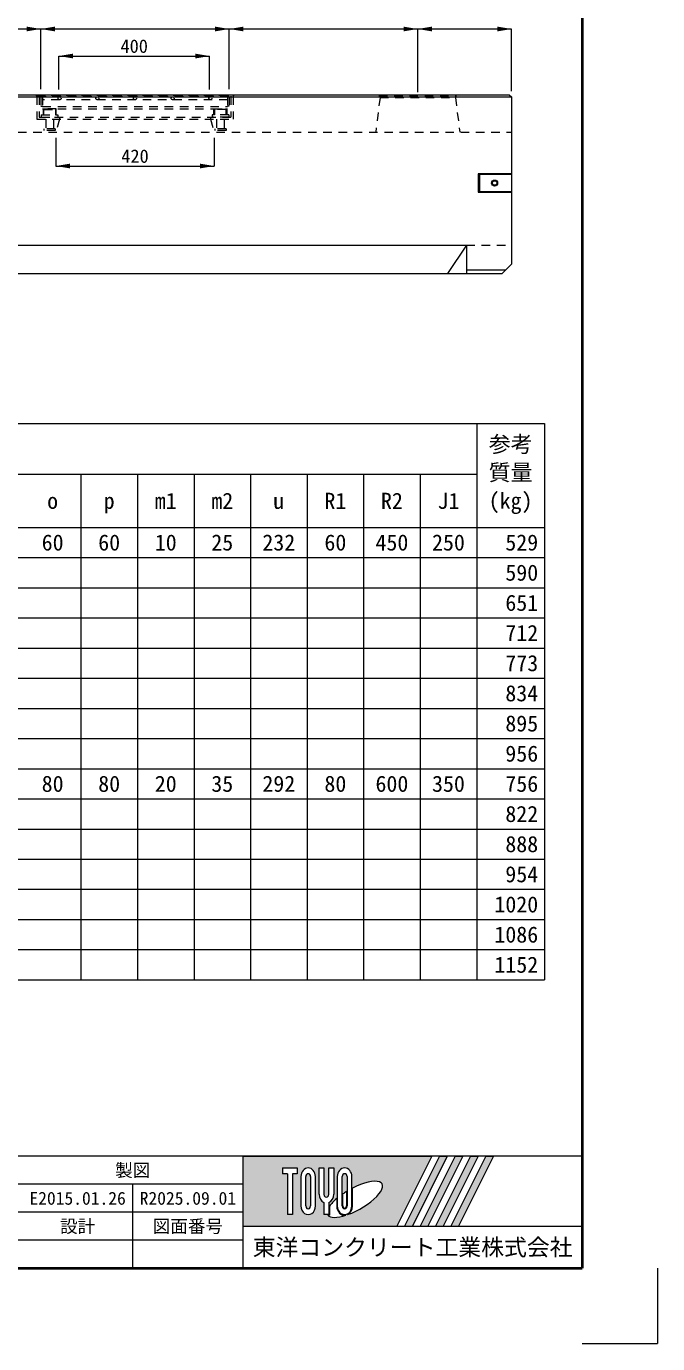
# Model space of a CAD drawing. Units: millimetres at full size. Extents: x 63886 to 97934, y 3628 to 26930.
# Drawn here: x 85492 to 87166, y 17957 to 21451 of the extents above; entities that cross this region are included whole.
import ezdxf
from ezdxf.enums import TextEntityAlignment as Align

# ---------------------------------------------------------------- set-up
doc = ezdxf.new("R2010")
doc.units = ezdxf.units.MM
doc.header["$LTSCALE"] = 30
doc.linetypes.add('USER1', pattern=[1.35, 0.75, -0.6])
for name, color, linetype, lineweight in [('Defpoints_3', 8, 'Continuous', 0), ('インサート', 3, 'USER1', 5), ('グレーチング', 7, 'Continuous', 5), ('受枠', 3, 'USER1', 5), ('図枠', 7, 'Continuous', 13), ('寸法線', 7, 'Continuous', 9), ('寸法表', 7, 'Continuous', 13), ('本体', 2, 'Continuous', 5), ('補助線', 8, 'Continuous', 13)]:
    doc.layers.add(name, color=color, linetype=linetype, lineweight=lineweight)
doc.styles.add('ＭＳ ゴシック', font='')
doc.styles.get('ＭＳ ゴシック').set_extended_font_data('MS Gothic')

# ---------------------------------------------------------------- blocks, each defined once
blk = doc.blocks.new('filled_arrow')
at = {"color": 0, "linetype": 'Continuous', "lineweight": -2}
blk.add_solid([(7.5, 1.25), (0, 0), (7.5, -1.25)], dxfattribs=at)

msp = doc.modelspace()

# ---------------------------------------------------------------- hatches: boundary and pattern name
at = {"layer": '図枠'}
h = msp.add_hatch(color=256, dxfattribs=at)
h.paths.add_polyline_path([(86066.46, 18453.97), (86066.46, 18268.34), (86474.83, 18268.34), (86567.65, 18453.97)])
edge = h.paths.add_edge_path(flags=16)
edge.add_ellipse((86362.96, 18339.7), major_axis=(72.73, 40.71), ratio=0.3471473, start_angle=-144.31122, end_angle=72.1899, ccw=False)
edge.add_ellipse((86336.03, 18322.12), major_axis=(0, 24.75), ratio=0.8463542, start_angle=-160.70346, end_angle=-90)
edge.add_line((86356.98, 18322.12), (86356.98, 18369.3))
edge = h.paths.add_edge_path(flags=16)
edge.add_ellipse((86336.03, 18400.18), major_axis=(0, 22.85), ratio=0.8463541, start_angle=-90, end_angle=90, ccw=False)
edge.add_line((86355.37, 18400.18), (86355.37, 18322.12))
edge.add_ellipse((86336.03, 18322.12), major_axis=(0, 22.85), ratio=0.8463541, start_angle=90, end_angle=-90, ccw=False)
edge.add_line((86316.69, 18322.12), (86316.69, 18400.18))
edge = h.paths.add_edge_path(flags=16)
edge.add_line((86342.47, 18400.18), (86342.47, 18322.12))
edge.add_ellipse((86336.03, 18322.12), major_axis=(0, 7.62), ratio=0.8463541, start_angle=90, end_angle=-90, ccw=False)
edge.add_line((86329.58, 18322.12), (86329.58, 18400.18))
edge.add_ellipse((86336.03, 18400.18), major_axis=(0, 7.62), ratio=0.8463541, start_angle=-90, end_angle=90, ccw=False)
edge = h.paths.add_edge_path(flags=16)
edge.add_line((86340.86, 18360.28), (86340.86, 18322.12))
edge.add_ellipse((86336.03, 18322.12), major_axis=(0, 5.71), ratio=0.8463542, start_angle=90, end_angle=-90, ccw=False)
edge.add_line((86331.2, 18322.12), (86331.2, 18354.04))
edge.add_ellipse((86362.96, 18339.7), major_axis=(72.73, 40.71), ratio=0.3471473, start_angle=107.79174, end_angle=126.47132, ccw=False)
edge = h.paths.add_edge_path(flags=16)
edge.add_line((86307.03, 18423.03), (86307.03, 18353.06))
edge.add_ellipse((86287.69, 18353.06), major_axis=(0, 22.85), ratio=0.8463541, start_angle=-163.34117, end_angle=-90, ccw=False)
edge.add_line((86294.13, 18331.52), (86294.13, 18299.28))
edge.add_line((86294.13, 18299.28), (86281.24, 18299.28))
edge.add_line((86281.24, 18299.28), (86281.24, 18331.52))
edge.add_ellipse((86287.69, 18353.06), major_axis=(0, 22.85), ratio=0.8463541, start_angle=90, end_angle=163.34117, ccw=False)
edge.add_line((86268.35, 18353.06), (86268.35, 18423.03))
edge.add_line((86268.35, 18423.03), (86281.24, 18423.03))
edge.add_line((86281.24, 18423.03), (86281.24, 18353.06))
edge.add_ellipse((86287.69, 18353.06), major_axis=(0, 7.62), ratio=0.8463541, start_angle=90, end_angle=-90)
edge.add_line((86294.13, 18353.06), (86294.13, 18423.03))
edge.add_line((86294.13, 18423.03), (86307.03, 18423.03))
edge = h.paths.add_edge_path(flags=16)
edge.add_line((86315.08, 18341.83), (86315.08, 18322.12))
edge.add_ellipse((86336.03, 18322.12), major_axis=(0, 24.75), ratio=0.8463542, start_angle=90, end_angle=-171.54427)
edge.add_ellipse((86362.96, 18339.7), major_axis=(72.73, 40.71), ratio=0.3471473, start_angle=-178.64954, end_angle=-148.29244, ccw=False)
edge.add_line((86291.36, 18297.37), (86295.75, 18297.37))
edge.add_line((86295.75, 18297.37), (86295.75, 18321.51))
edge.add_ellipse((86362.96, 18339.7), major_axis=(72.73, 40.71), ratio=0.3471473, start_angle=148.21912, end_angle=165.90812, ccw=False)
edge = h.paths.add_edge_path(flags=16)
edge.add_ellipse((86239.35, 18400.18), major_axis=(0, 22.85), ratio=0.8463541, start_angle=-90, end_angle=90, ccw=False)
edge.add_line((86258.69, 18400.18), (86258.69, 18322.12))
edge.add_ellipse((86239.35, 18322.12), major_axis=(0, 22.85), ratio=0.8463541, start_angle=90, end_angle=-90, ccw=False)
edge.add_line((86220.01, 18322.12), (86220.01, 18400.18))
edge = h.paths.add_edge_path(flags=16)
edge.add_line((86245.8, 18400.18), (86245.8, 18322.12))
edge.add_ellipse((86239.35, 18322.12), major_axis=(0, 7.62), ratio=0.8463541, start_angle=90, end_angle=-90, ccw=False)
edge.add_line((86232.9, 18322.12), (86232.9, 18400.18))
edge.add_ellipse((86239.35, 18400.18), major_axis=(0, 7.62), ratio=0.8463541, start_angle=-90, end_angle=90, ccw=False)
h.paths.add_polyline_path([(86210.35, 18423.03), (86210.35, 18407.8), (86197.46, 18407.8), (86197.46, 18299.28), (86184.56, 18299.28), (86184.56, 18407.8), (86171.67, 18407.8), (86171.67, 18423.03)], flags=16)
for points in [[(86495.25, 18268.34), (86515.67, 18268.34), (86608.48, 18453.97), (86588.06, 18453.97)], [(86649.32, 18453.97), (86628.9, 18453.97), (86536.09, 18268.34), (86556.51, 18268.34)], [(86690.16, 18453.97), (86669.74, 18453.97), (86576.93, 18268.34), (86597.35, 18268.34)], [(86731, 18453.97), (86710.58, 18453.97), (86617.76, 18268.34), (86638.18, 18268.34)]]:
    msp.add_hatch(color=256, dxfattribs=at).paths.add_polyline_path(points)

# ---------------------------------------------------------------- linework, layer by layer
at = {"layer": 'Defpoints_3'}
for p, q in [((84286.46, 20042.14), (86686.46, 20042.14)), ((84286.46, 19962.14), (86686.46, 19962.14)), ((84286.46, 19882.14), (86686.46, 19882.14)), ((84286.46, 19802.14), (86686.46, 19802.14)), ((84286.46, 19722.14), (86686.46, 19722.14)), ((84286.46, 19642.14), (86686.46, 19642.14)), ((84286.46, 19562.14), (86686.46, 19562.14)), ((84286.46, 19402.14), (86686.46, 19402.14)), ((84286.46, 19322.14), (86686.46, 19322.14)), ((84286.46, 19242.14), (86686.46, 19242.14)), ((84286.46, 19162.14), (86686.46, 19162.14)), ((84286.46, 19082.14), (86686.46, 19082.14)), ((84286.46, 19002.14), (86686.46, 19002.14))]:
    msp.add_line(p, q, dxfattribs=at)
at = {"layer": 'Defpoints_3', "color": 7, "lineweight": 13}
for p in [(87166.46, 18156.97), (86966.46, 17956.97)]:
    msp.add_line(p, (87166.46, 17956.97), dxfattribs=at)
at = {"layer": 'インサート'}
for p, q in [((85538.45, 21179.69), (85538.45, 21174.69)), ((85568.45, 21179.69), (85538.45, 21179.69)), ((85543.45, 21204.69), (85543.45, 21179.69)), ((85563.45, 21204.69), (85563.45, 21179.69)), ((85568.45, 21179.69), (85568.45, 21174.69)), ((85991.45, 21179.69), (85991.45, 21174.69)), ((86021.45, 21179.69), (85991.45, 21179.69)), ((85996.45, 21204.69), (85996.45, 21179.69)), ((86016.45, 21204.69), (86016.45, 21179.69)), ((86021.45, 21179.69), (86021.45, 21174.69)), ((85568.45, 21174.69), (85538.45, 21174.69)), ((86021.45, 21174.69), (85991.45, 21174.69))]:
    msp.add_line(p, q, dxfattribs=at)
at = {"layer": 'インサート', "linetype": 'Continuous'}
for radius in [8, 6]:
    msp.add_circle((86733.95, 21035.69), radius, dxfattribs=at)
at = {"layer": 'グレーチング', "linetype": 'USER1'}
for p, q in [((85529.95, 21264.69), (85529.95, 21239.69)), ((86029.95, 21264.69), (85529.95, 21264.69)), ((85534.45, 21264.69), (85534.45, 21232.69)), ((86025.45, 21256.69), (85534.45, 21256.69)), ((86025.45, 21264.69), (86025.45, 21232.69)), ((86029.95, 21264.69), (86029.95, 21239.69)), ((85529.95, 21239.69), (85534.45, 21239.69)), ((85534.45, 21238.69), (86025.45, 21238.69)), ((85534.45, 21232.69), (86025.45, 21232.69)), ((86029.95, 21239.69), (86025.45, 21239.69))]:
    msp.add_line(p, q, dxfattribs=at)
for centre in [(85579.95, 21260.69), (85679.95, 21260.69), (85779.95, 21260.69), (85879.95, 21260.69), (85979.95, 21260.69)]:
    msp.add_circle(centre, 4, dxfattribs=at)
at = {"layer": '受枠', "lineweight": 9}
for p, q in [((85519.95, 21265.69), (85519.95, 21204.69)), ((85519.95, 21265.69), (86039.95, 21265.69)), ((85525.95, 21265.69), (85525.95, 21210.69)), ((86033.95, 21265.69), (86033.95, 21210.69)), ((86039.95, 21265.69), (86039.95, 21204.69)), ((85525.95, 21210.69), (86033.95, 21210.69)), ((85579.95, 21210.69), (85579.95, 21204.69)), ((85979.95, 21210.69), (85979.95, 21204.69)), ((85519.95, 21204.69), (86039.95, 21204.69))]:
    msp.add_line(p, q, dxfattribs=at)
at = {"layer": '受枠'}
for p, q in [((85531.45, 21216.69), (85575.45, 21216.69)), ((85531.45, 21216.69), (85531.45, 21210.69)), ((85531.45, 21210.69), (85575.45, 21210.69)), ((85535.95, 21232.69), (85535.95, 21216.69)), ((85570.95, 21232.69), (85535.95, 21232.69)), ((85570.95, 21232.69), (85535.95, 21232.69)), ((85535.95, 21216.69), (85538.25, 21216.69)), ((85538.25, 21216.69), (85538.25, 21230.39)), ((85538.25, 21230.39), (85568.65, 21230.39)), ((85568.65, 21230.39), (85568.65, 21216.69)), ((85568.65, 21216.69), (85570.95, 21216.69)), ((85570.95, 21216.69), (85570.95, 21232.69)), ((85575.45, 21216.69), (85575.45, 21210.69)), ((86028.45, 21216.69), (85984.45, 21216.69)), ((85984.45, 21216.69), (85984.45, 21210.69)), ((86028.45, 21210.69), (85984.45, 21210.69)), ((85988.95, 21216.69), (85988.95, 21232.69)), ((85988.95, 21232.69), (86023.95, 21232.69)), ((85988.95, 21232.69), (86023.95, 21232.69)), ((85991.25, 21216.69), (85988.95, 21216.69)), ((85991.25, 21230.39), (85991.25, 21216.69)), ((86021.65, 21230.39), (85991.25, 21230.39)), ((86021.65, 21216.69), (86021.65, 21230.39)), ((86023.95, 21216.69), (86021.65, 21216.69)), ((86023.95, 21232.69), (86023.95, 21216.69)), ((86028.45, 21216.69), (86028.45, 21210.69))]:
    msp.add_line(p, q, dxfattribs=at)
at = {"layer": '図枠', "lineweight": 40}
for p in [(86966.46, 23696.97), (83366.46, 18156.97)]:
    msp.add_line(p, (86966.46, 18156.97), dxfattribs=at)
at = {"layer": '図枠'}
for p, q in [((86966.46, 18453.97), (83366.46, 18453.97)), ((86066.46, 18156.97), (86066.46, 18453.97)), ((86066.46, 18379.72), (85188.96, 18379.72)), ((85773.96, 18156.97), (85773.96, 18379.72)), ((86066.46, 18305.47), (83366.46, 18305.47)), ((86066.46, 18231.22), (85188.96, 18231.22))]:
    msp.add_line(p, q, dxfattribs=at)
at = {"layer": '図枠', "lineweight": 5}
for p, q in [((86066.46, 18453.97), (86567.65, 18453.97)), ((86567.65, 18453.97), (86474.83, 18268.34)), ((86588.06, 18453.97), (86495.25, 18268.34)), ((86608.48, 18453.97), (86515.67, 18268.34)), ((86628.9, 18453.97), (86536.09, 18268.34)), ((86649.32, 18453.97), (86556.51, 18268.34)), ((86669.74, 18453.97), (86576.93, 18268.34)), ((86588.06, 18453.97), (86608.48, 18453.97)), ((86690.16, 18453.97), (86597.35, 18268.34)), ((86710.58, 18453.97), (86617.76, 18268.34)), ((86628.9, 18453.97), (86649.32, 18453.97)), ((86731, 18453.97), (86638.18, 18268.34)), ((86669.74, 18453.97), (86690.16, 18453.97)), ((86710.58, 18453.97), (86731, 18453.97)), ((86171.67, 18423.03), (86171.67, 18407.8)), ((86171.67, 18423.03), (86210.35, 18423.03)), ((86210.35, 18423.03), (86210.35, 18407.8)), ((86268.35, 18423.03), (86281.24, 18423.03)), ((86268.35, 18353.06), (86268.35, 18423.03)), ((86281.24, 18423.03), (86281.24, 18353.06)), ((86294.13, 18423.03), (86307.03, 18423.03)), ((86294.13, 18353.06), (86294.13, 18423.03)), ((86307.03, 18423.03), (86307.03, 18353.06)), ((86184.56, 18407.8), (86171.67, 18407.8)), ((86184.56, 18407.8), (86184.56, 18299.28)), ((86197.46, 18407.8), (86197.46, 18299.28)), ((86210.35, 18407.8), (86197.46, 18407.8)), ((86220.01, 18400.18), (86220.01, 18322.12)), ((86232.9, 18322.12), (86232.9, 18400.18)), ((86245.8, 18400.18), (86245.8, 18322.12)), ((86258.69, 18322.12), (86258.69, 18400.18)), ((86316.69, 18400.18), (86316.69, 18322.12)), ((86329.58, 18322.12), (86329.58, 18400.18)), ((86342.47, 18400.18), (86342.47, 18322.12)), ((86355.37, 18322.12), (86355.37, 18400.18)), ((86331.2, 18322.12), (86331.2, 18354.04)), ((86340.86, 18360.28), (86340.86, 18322.12)), ((86356.98, 18322.12), (86356.98, 18369.3)), ((86281.24, 18331.52), (86281.24, 18299.28)), ((86294.13, 18331.52), (86294.13, 18299.28)), ((86295.75, 18321.51), (86295.75, 18297.37)), ((86315.08, 18341.83), (86315.08, 18322.12)), ((86197.46, 18299.28), (86184.56, 18299.28)), ((86294.13, 18299.28), (86281.24, 18299.28)), ((86291.36, 18297.37), (86295.75, 18297.37)), ((86066.46, 18268.34), (86474.83, 18268.34)), ((86495.25, 18268.34), (86515.67, 18268.34)), ((86536.09, 18268.34), (86556.51, 18268.34)), ((86576.93, 18268.34), (86597.35, 18268.34)), ((86617.76, 18268.34), (86638.18, 18268.34))]:
    msp.add_line(p, q, dxfattribs=at)
for centre, major_axis, ratio, start_param, end_param in [((86239.35, 18400.18), (0, 22.85), 0.846354, 4.712389, 7.8539816), ((86336.03, 18400.18), (0, 22.85), 0.846354, 4.712389, 7.8539816), ((86239.35, 18400.18), (0, 7.62), 0.846354, 4.712389, 7.8539816), ((86336.03, 18400.18), (0, 7.62), 0.846354, 4.712389, 7.8539816), ((86362.96, 18339.7), (72.73, 40.71), 0.347147, 4.2621853, 7.7429163), ((86287.69, 18353.06), (0, 22.85), 0.846354, 1.5707963, 2.8017557), ((86287.69, 18353.06), (0, 7.62), 0.846354, 1.5707963, 4.712389), ((86287.69, 18353.06), (0, 22.85), 0.846354, 3.4814296, 4.712389), ((86362.96, 18339.7), (72.73, 40.71), 0.347147, 1.6817405, 1.8219833), ((86239.35, 18322.12), (0, 22.85), 0.846354, 1.5707963, 4.712389), ((86239.35, 18322.12), (0, 7.62), 0.846354, 1.5707963, 4.712389), ((86362.96, 18339.7), (72.73, 40.71), 0.347147, 2.0815197, 2.5155126), ((86336.03, 18322.12), (0, 24.75), 0.846354, 1.5707963, 3.3154679), ((86336.03, 18322.12), (0, 22.85), 0.846354, 1.5707963, 4.712389), ((86336.03, 18322.12), (0, 7.62), 0.846354, 1.5707963, 4.712389), ((86336.03, 18322.12), (0, 5.71), 0.846354, 1.5707963, 4.712389), ((86336.03, 18322.12), (0, 24.75), 0.846354, 3.5338438, 4.712389), ((86362.96, 18339.7), (72.73, 40.71), 0.347147, 3.2093975, 4.2004451)]:
    msp.add_ellipse(centre, major_axis=major_axis, ratio=ratio, start_param=start_param, end_param=end_param, dxfattribs=at)
at = {"layer": '寸法線'}
for p, q in [((85029.96, 21444.27), (85529.96, 21444.27)), ((85529.96, 21444.27), (86029.95, 21444.27)), ((85529.96, 21284.99), (85529.96, 21444.27)), ((85529.96, 21284.99), (85529.96, 21444.27)), ((86029.95, 21284.99), (86029.95, 21444.27)), ((86029.95, 21444.27), (86529.95, 21444.27)), ((86029.95, 21284.99), (86029.95, 21444.27)), ((86529.95, 21284.99), (86529.95, 21444.27)), ((86778.95, 21444.22), (86529.95, 21444.22)), ((86529.95, 21277.08), (86529.95, 21444.22)), ((86778.95, 21278.99), (86778.95, 21444.22)), ((85577.87, 21372.52), (85977.87, 21372.52)), ((85577.87, 21283.57), (85577.87, 21372.52)), ((85977.87, 21283.57), (85977.87, 21372.52)), ((85569.95, 21155.69), (85569.95, 21080.79)), ((85989.95, 21155.69), (85989.95, 21080.79)), ((85569.95, 21080.79), (85989.95, 21080.79))]:
    msp.add_line(p, q, dxfattribs=at)
at = {"layer": '寸法表'}
for p, q in [((83466.46, 20398.21), (86866.46, 20398.21)), ((86686.46, 20398.21), (86686.46, 18922.14)), ((86866.46, 20398.21), (86866.46, 18922.14)), ((83806.46, 20263.21), (86686.46, 20263.21)), ((85636.46, 20263.21), (85636.46, 18922.14)), ((85786.46, 20263.21), (85786.46, 18922.14)), ((85936.46, 20263.21), (85936.46, 18922.14)), ((86086.46, 20263.21), (86086.46, 18922.14)), ((86236.46, 20263.21), (86236.46, 18922.14)), ((86386.46, 20263.21), (86386.46, 18922.14)), ((86536.46, 20263.21), (86536.46, 18922.14)), ((83466.46, 20122.14), (86866.46, 20122.14)), ((86686.46, 20042.14), (86866.46, 20042.14)), ((86686.46, 19962.14), (86866.46, 19962.14)), ((86686.46, 19882.14), (86866.46, 19882.14)), ((86686.46, 19802.14), (86866.46, 19802.14)), ((86686.46, 19722.14), (86866.46, 19722.14)), ((86686.46, 19642.14), (86866.46, 19642.14)), ((86686.46, 19562.14), (86866.46, 19562.14)), ((83466.46, 19482.14), (86866.46, 19482.14)), ((86686.46, 19402.14), (86866.46, 19402.14)), ((86686.46, 19322.14), (86866.46, 19322.14)), ((86686.46, 19242.14), (86866.46, 19242.14)), ((86686.46, 19162.14), (86866.46, 19162.14)), ((86686.46, 19082.14), (86866.46, 19082.14)), ((86686.46, 19002.14), (86866.46, 19002.14)), ((83466.46, 18922.14), (86866.46, 18922.14))]:
    msp.add_line(p, q, dxfattribs=at)
at = {"layer": '本体', "color": 7}
msp.add_line((84780.96, 21263.99), (86778.95, 21263.99), dxfattribs=at)
at = {"layer": '本体', "lineweight": 20}
for p, q in [((84786.96, 21269.99), (86772.94, 21269.99)), ((86772.94, 21269.99), (86778.94, 21263.99)), ((86778.94, 21263.99), (86778.94, 20820.69)), ((84805.96, 20795.68), (86753.95, 20795.68)), ((86753.95, 20795.68), (86778.94, 20820.69))]:
    msp.add_line(p, q, dxfattribs=at)
at = {"layer": '本体', "color": 7, "linetype": 'USER1'}
for p, q in [((85516.72, 21268.92), (86043.19, 21268.92)), ((85519.95, 21265.69), (85516.72, 21268.92)), ((86039.95, 21265.69), (86043.19, 21268.92))]:
    msp.add_line(p, q, dxfattribs=at)
at = {"layer": '本体', "color": 7, "linetype": 'USER1', "lineweight": 9}
for p, q in [((86429.95, 21262.84), (86418.53, 21170.69)), ((86427.13, 21265.9), (86429.95, 21262.84)), ((86427.13, 21265.9), (86632.77, 21265.9)), ((86429.95, 21262.84), (86629.95, 21262.84)), ((86632.77, 21265.9), (86629.95, 21262.84)), ((86629.95, 21262.84), (86641.36, 21170.69)), ((85579.95, 21204.69), (85569.95, 21170.69)), ((85979.96, 21204.69), (85989.96, 21170.69)), ((84780.96, 21170.69), (86778.94, 21170.69)), ((86658.95, 20870.69), (86778.94, 20870.69))]:
    msp.add_line(p, q, dxfattribs=at)
at = {"layer": '本体', "color": 4}
for p, q in [((86689.95, 21060.18), (86689.95, 21011.18)), ((86778.94, 21060.18), (86689.95, 21060.18)), ((86693.95, 21058.18), (86689.95, 21060.18)), ((86693.95, 21058.18), (86693.95, 21013.19)), ((86778.94, 21058.18), (86693.95, 21058.18)), ((86693.95, 21013.19), (86689.95, 21011.18)), ((86689.95, 21011.18), (86778.94, 21011.18)), ((86693.95, 21013.19), (86778.94, 21013.19))]:
    msp.add_line(p, q, dxfattribs=at)
at = {"layer": '本体', "color": 7, "lineweight": 9}
for p, q in [((84900.95, 20870.69), (86658.95, 20870.69)), ((86658.95, 20870.69), (86608.95, 20795.68)), ((86658.95, 20870.69), (86658.95, 20795.68)), ((86658.95, 20805.69), (86763.95, 20805.69))]:
    msp.add_line(p, q, dxfattribs=at)
at = {"layer": '補助線'}
msp.add_line((86066.46, 18268.34), (86966.46, 18268.34), dxfattribs=at)

# ---------------------------------------------------------------- block references
at = {"layer": '寸法線', "xscale": 5, "yscale": 5, "rotation": 180}
for p in [(85529.96, 21444.27), (86029.95, 21444.27), (86529.95, 21444.27), (86778.95, 21444.22), (85977.87, 21372.52), (85989.95, 21080.79)]:
    msp.add_blockref('filled_arrow', p, dxfattribs=at)
at = {"layer": '寸法線', "xscale": 5, "yscale": 5}
for p in [(85529.96, 21444.27), (86029.95, 21444.27), (86529.95, 21444.22), (85577.87, 21372.52), (85569.95, 21080.79)]:
    msp.add_blockref('filled_arrow', p, dxfattribs=at)

# ---------------------------------------------------------------- texts
at = {"layer": '図枠', "style": 'ＭＳ ゴシック'}
for s, height, p in [('製図', 34.18, (85773.96, 18416.84)), ('E2015.01.26', 34.18, (85627.71, 18342.59)), ('R2025.09.01', 34.18, (85920.21, 18342.59)), ('設計', 34.18, (85627.71, 18268.34)), ('図面番号', 34.18, (85920.21, 18268.34)), ('東洋コンクリート工業株式会社', 44.43, (86516.46, 18212.65))]:
    msp.add_text(s, height=height, dxfattribs=at).set_placement(p, align=Align.MIDDLE_CENTER)
at = {"layer": '寸法線', "style": 'ＭＳ ゴシック'}
for s, p in [('400', (85777.87, 21398.77)), ('420', (85779.95, 21107.04))]:
    msp.add_text(s, height=35.6, dxfattribs=at).set_placement(p, align=Align.MIDDLE_CENTER)
at = {"layer": '寸法表', "style": 'ＭＳ ゴシック'}
for s, p in [('参考', (86718.18, 20364.32)), ('質量', (86718.18, 20289.32)), ('(kg)', (86718.18, 20214.32))]:
    msp.add_text(s, height=42.72, dxfattribs=at).set_placement(p, align=Align.TOP_LEFT)
for s, p in [('o', (85561.46, 20192.68)), ('p', (85711.46, 20192.68)), ('m1', (85861.46, 20192.68)), ('m2', (86011.46, 20192.68)), ('u', (86161.46, 20192.68)), ('R1', (86311.46, 20192.68)), ('R2', (86461.46, 20192.68)), ('J1', (86611.46, 20192.68)), ('60', (85561.46, 20082.14)), ('60', (85711.46, 20082.14)), ('10', (85861.46, 20082.14)), ('25', (86011.46, 20082.14)), ('232', (86161.46, 20082.14)), ('60', (86311.46, 20082.14)), ('450', (86461.46, 20082.14)), ('250', (86611.46, 20082.14)), ('80', (85561.46, 19442.14)), ('80', (85711.46, 19442.14)), ('20', (85861.46, 19442.14)), ('35', (86011.46, 19442.14)), ('292', (86161.46, 19442.14)), ('80', (86311.46, 19442.14)), ('600', (86461.46, 19442.14)), ('350', (86611.46, 19442.14))]:
    msp.add_text(s, height=42.72, dxfattribs=at).set_placement(p, align=Align.MIDDLE_CENTER)
for s, p in [('529', (86849.58, 20082.14)), ('590', (86849.58, 20002.14)), ('651', (86849.58, 19922.14)), ('712', (86849.58, 19842.14)), ('773', (86849.58, 19762.14)), ('834', (86849.58, 19682.14)), ('895', (86849.58, 19602.14)), ('956', (86849.58, 19522.14)), ('756', (86849.58, 19442.14)), ('822', (86849.58, 19362.14)), ('888', (86849.58, 19282.14)), ('954', (86849.58, 19202.14)), ('1020', (86849.58, 19122.14)), ('1086', (86849.58, 19042.14)), ('1152', (86849.58, 18962.14))]:
    msp.add_text(s, height=42.72, dxfattribs=at).set_placement(p, align=Align.MIDDLE_RIGHT)

doc.saveas('drawing.dxf')
